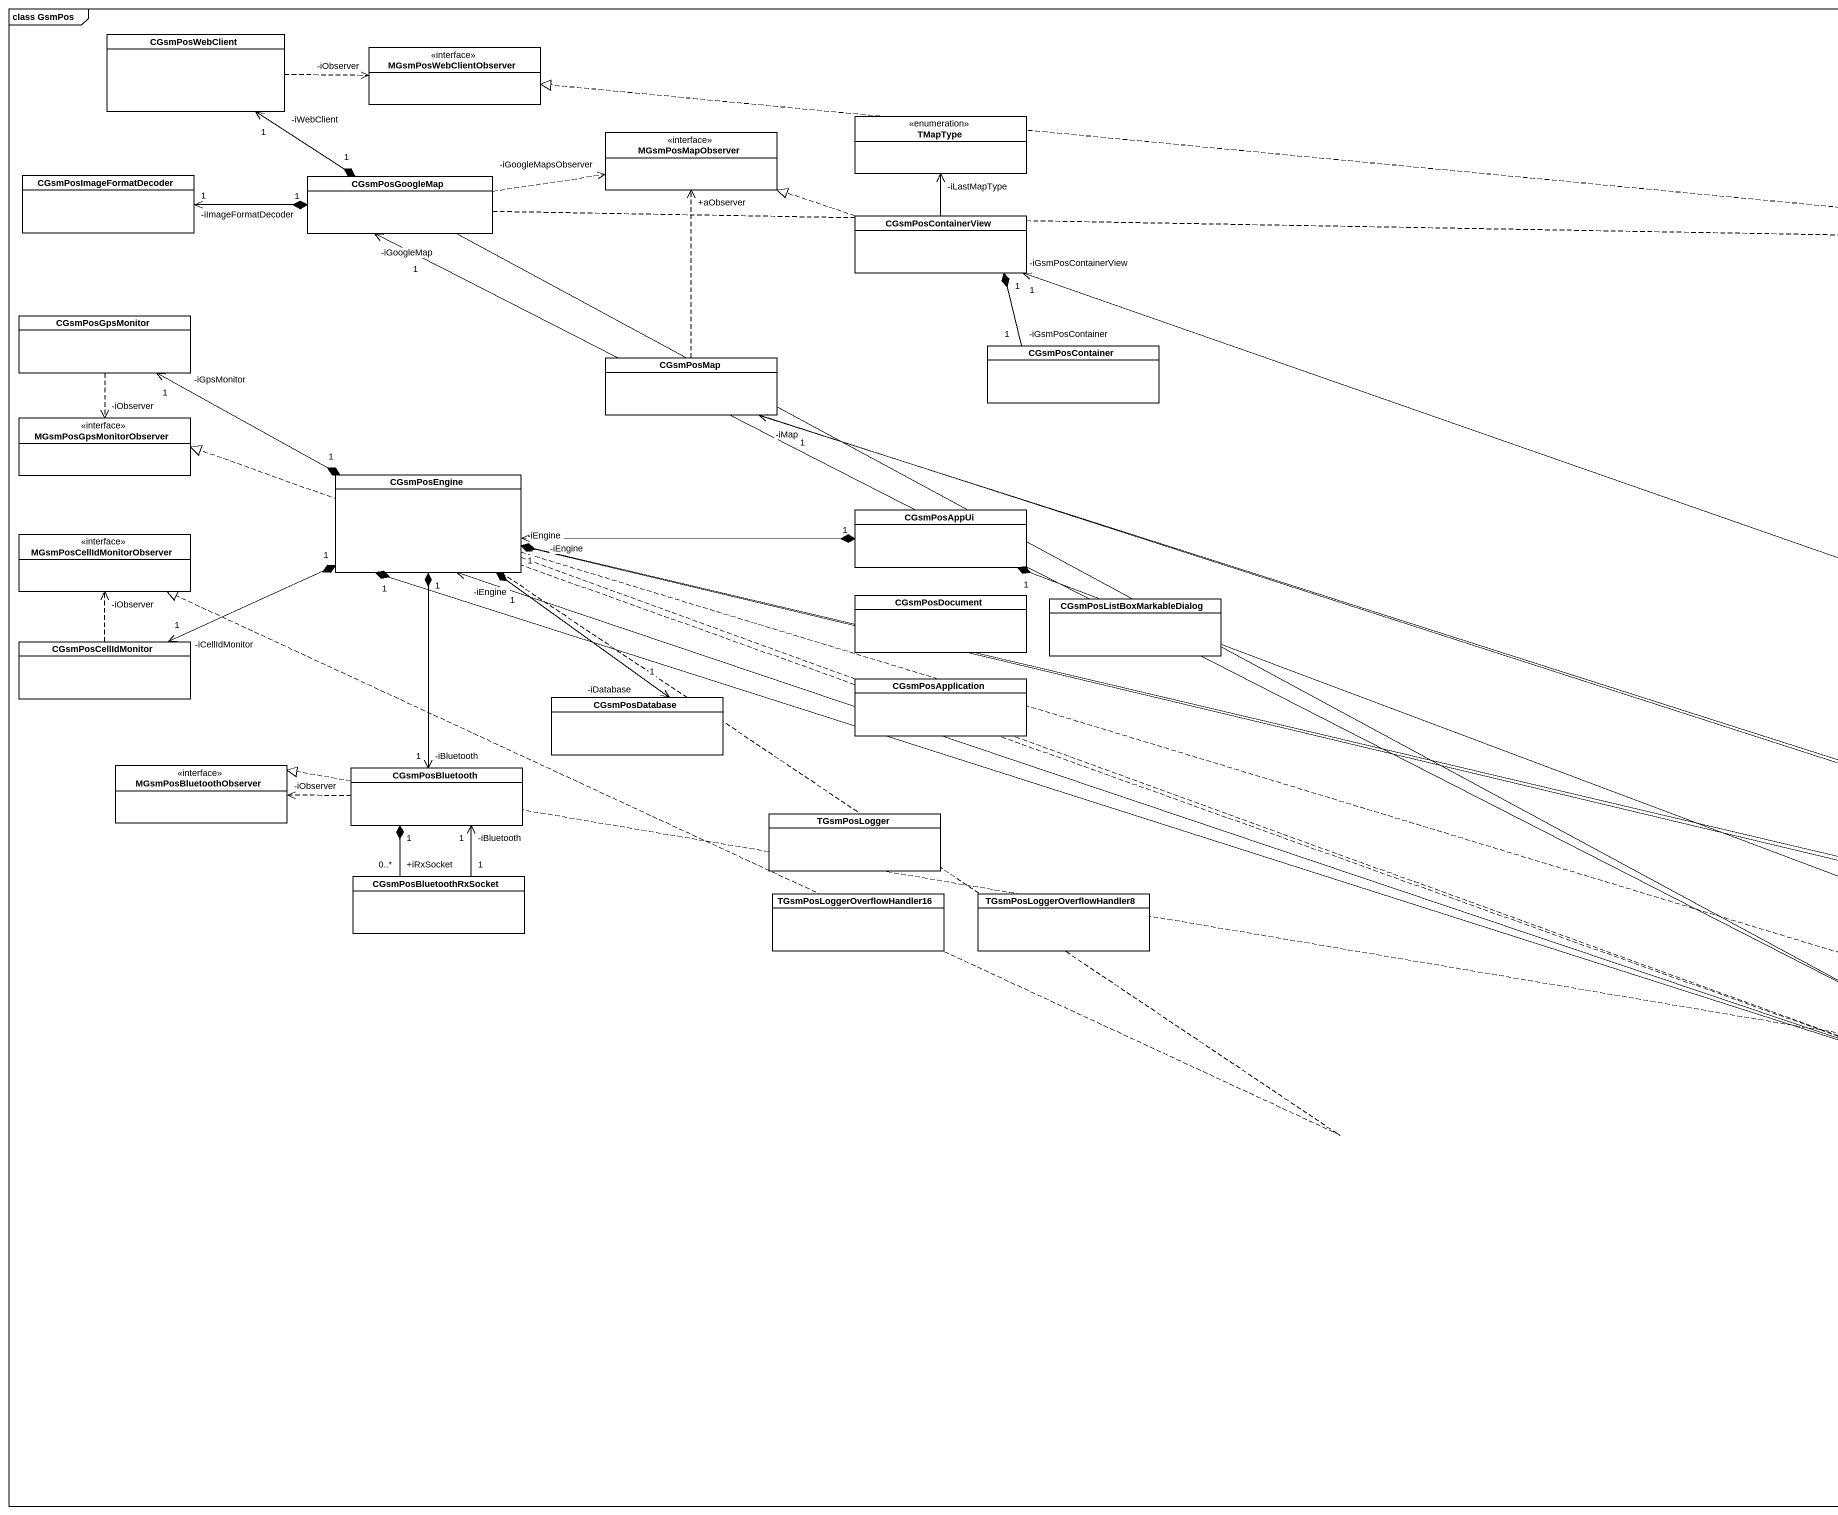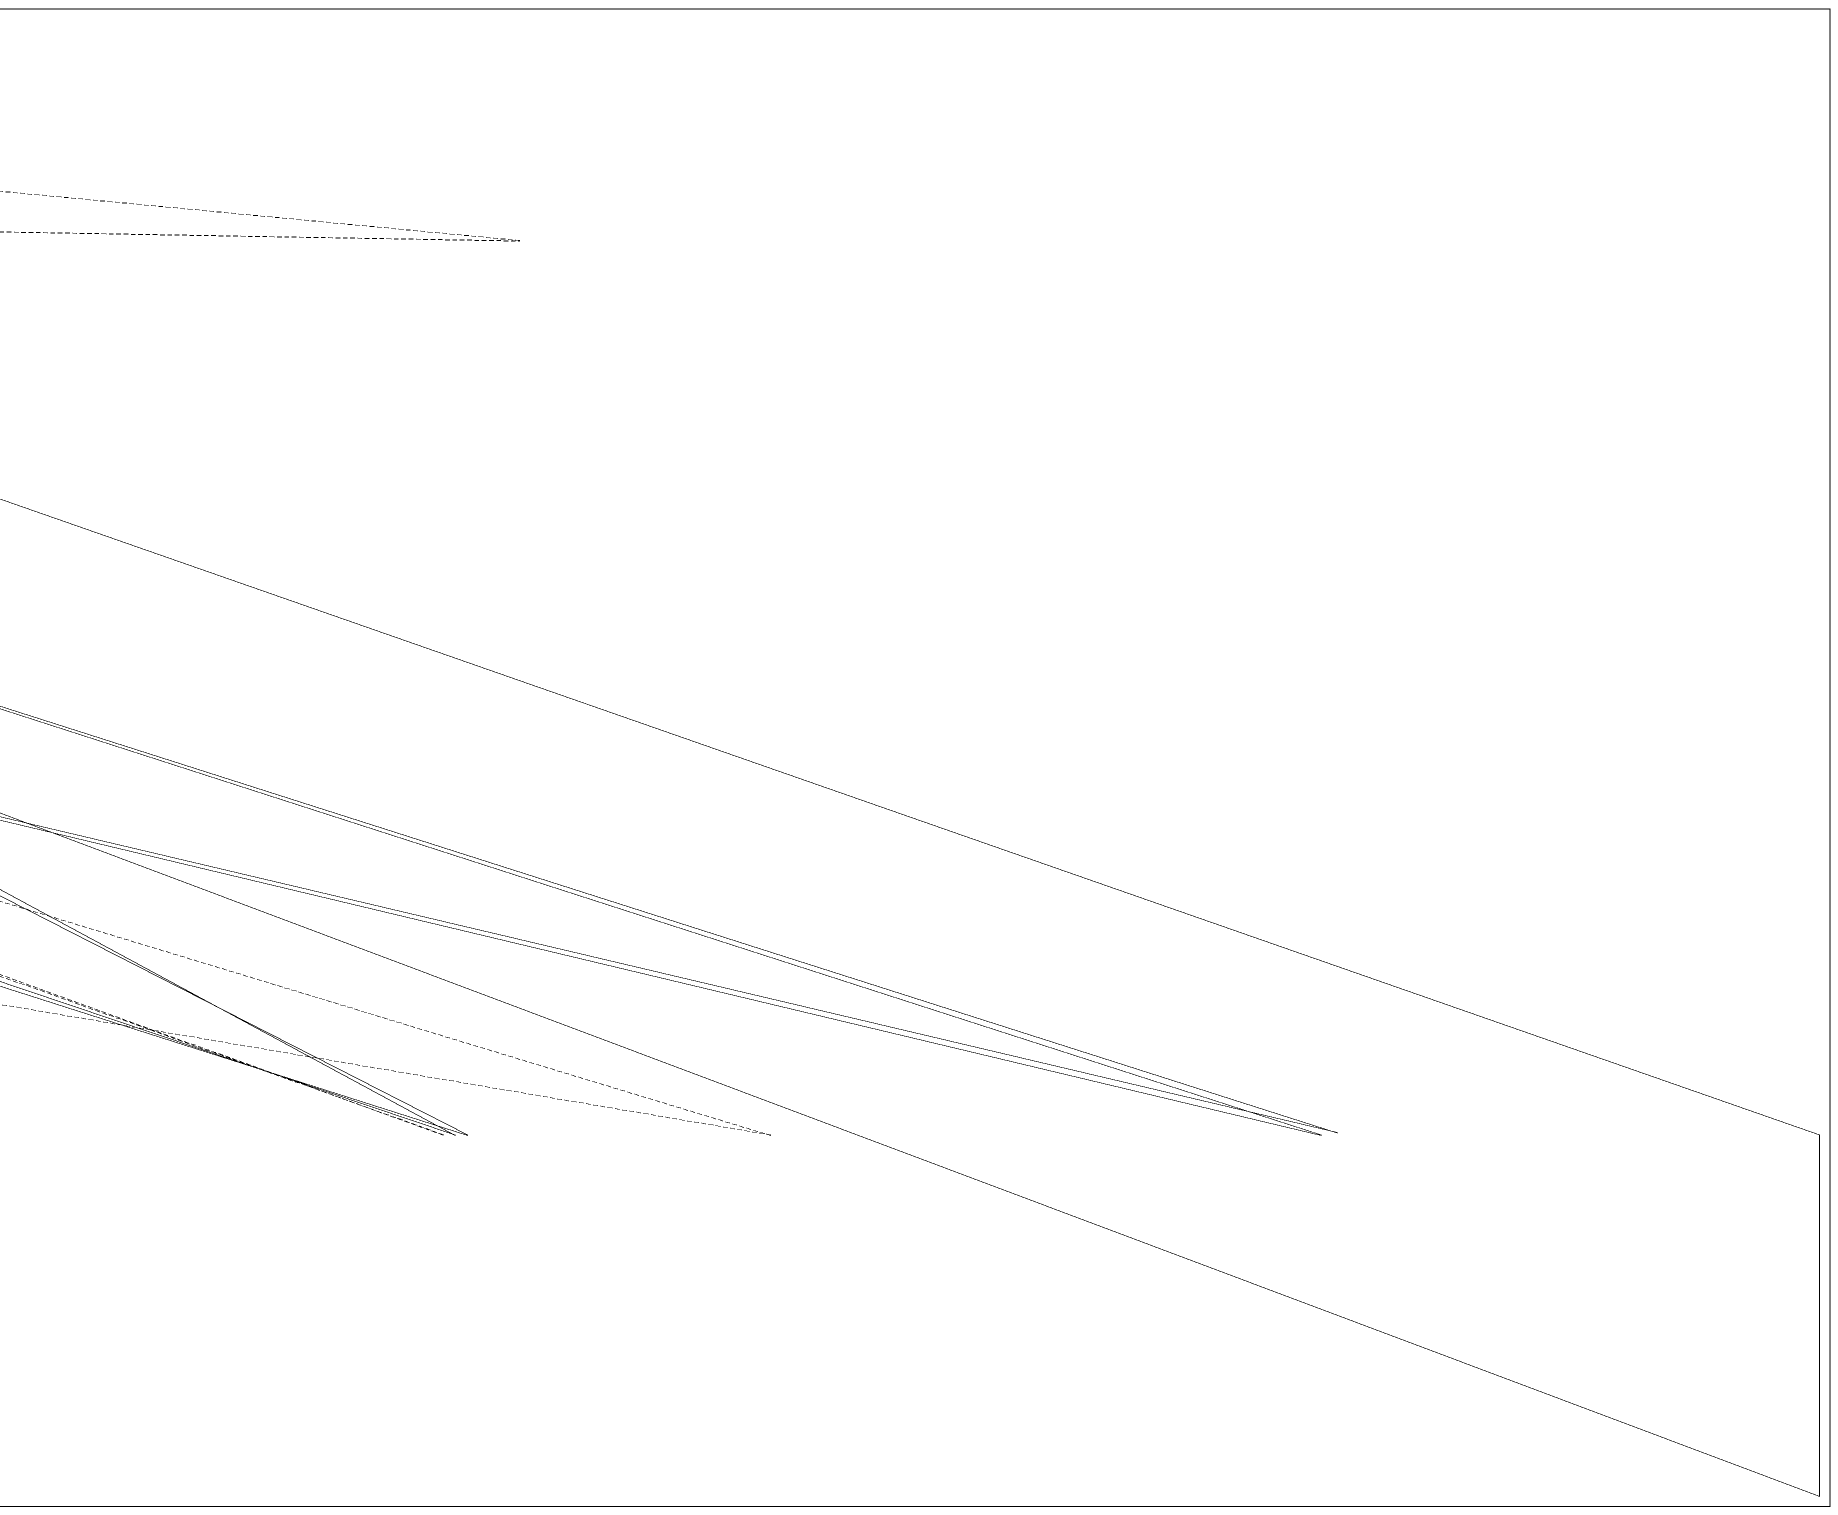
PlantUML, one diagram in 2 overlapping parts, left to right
@startuml
mainframe class GsmPos
hide circle
hide empty members
class CGsmPosWebClient
class MGsmPosWebClientObserver <<interface>>
enum TMapType
class MGsmPosMapObserver <<interface>>
class CGsmPosImageFormatDecoder
class CGsmPosGoogleMap
class CGsmPosContainerView
class CGsmPosGpsMonitor
class CGsmPosContainer
class CGsmPosMap
class MGsmPosGpsMonitorObserver <<interface>>
class CGsmPosEngine
class MGsmPosCellIdMonitorObserver <<interface>>
class CGsmPosAppUi
class CGsmPosDocument
class CGsmPosListBoxMarkableDialog
class CGsmPosCellIdMonitor
class CGsmPosDatabase
class CGsmPosApplication
class MGsmPosBluetoothObserver <<interface>>
class CGsmPosBluetooth
class TGsmPosLogger
class CGsmPosBluetoothRxSocket
class "TGsmPosLoggerOverflowHandler16" as TGsmPosLoggerOverflowHandler
class "TGsmPosLoggerOverflowHandler8" as TGsmPosLoggerOverflowHandler_2
CGsmPosWebClient .right.> "-iObserver" MGsmPosWebClientObserver
CGsmPosGoogleMap "1" *-up-> "-iWebClient\n1" CGsmPosWebClient
CGsmPosGoogleMap .up.|> MGsmPosWebClientObserver
CGsmPosGoogleMap .right.> "-iGoogleMapsObserver" MGsmPosMapObserver
CGsmPosGoogleMap "1" *-left-> "-iImageFormatDecoder\n1" CGsmPosImageFormatDecoder
CGsmPosGoogleMap --> "-iEngine" CGsmPosEngine
CGsmPosContainerView -up-> "-iLastMapType" TMapType
CGsmPosContainerView .left.|> MGsmPosMapObserver
CGsmPosContainerView "1" *-- "-iGsmPosContainer\n1" CGsmPosContainer
CGsmPosGpsMonitor ..> "-iObserver" MGsmPosGpsMonitorObserver
CGsmPosMap .up.> "+aObserver" MGsmPosMapObserver
CGsmPosMap -left-> "-iEngine" CGsmPosEngine
CGsmPosEngine "1" *-up-> "-iGoogleMap\n1" CGsmPosGoogleMap
CGsmPosEngine "1" *-left-> "-iGpsMonitor\n1" CGsmPosGpsMonitor
CGsmPosEngine "1" *-right-> "-iMap\n1" CGsmPosMap
CGsmPosEngine .left.|> MGsmPosGpsMonitorObserver
CGsmPosEngine .left.|> MGsmPosCellIdMonitorObserver
CGsmPosEngine "1" *-left-> "-iCellIdMonitor\n1" CGsmPosCellIdMonitor
CGsmPosEngine "1" *--> "-iDatabase\n1" CGsmPosDatabase
CGsmPosEngine ..|> MGsmPosBluetoothObserver
CGsmPosEngine "1" *--> "-iBluetooth\n1" CGsmPosBluetooth
CGsmPosAppUi "1" *-up-> "-iGsmPosContainerView\n1" CGsmPosContainerView
CGsmPosAppUi "1" *-left-> "-iEngine\n1" CGsmPosEngine
CGsmPosCellIdMonitor .up.> "-iObserver" MGsmPosCellIdMonitorObserver
CGsmPosBluetooth .left.> "-iObserver" MGsmPosBluetoothObserver
CGsmPosBluetooth "1" *-- "+iRxSocket\n0..*" CGsmPosBluetoothRxSocket
CGsmPosBluetoothRxSocket "1" -up-> "-iBluetooth\n1" CGsmPosBluetooth
@enduml
